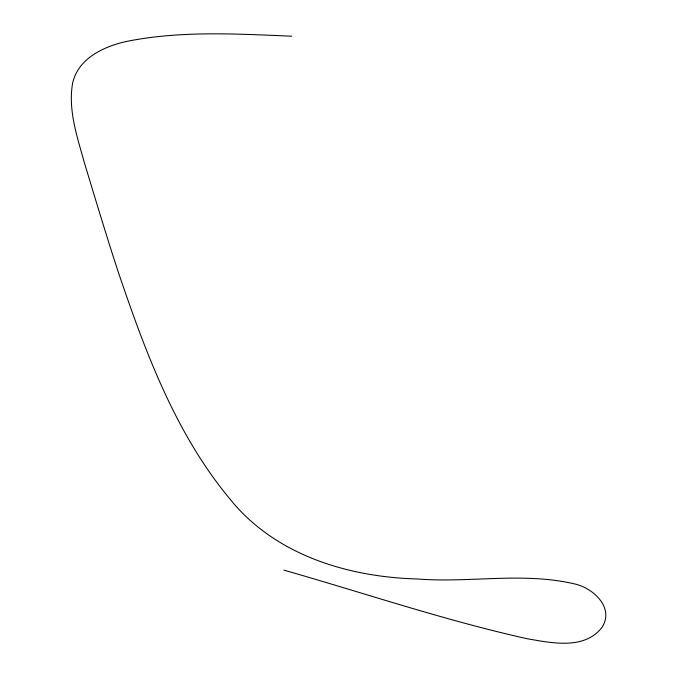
<?xml version="1.0" encoding="UTF-8"?>
<svg xmlns="http://www.w3.org/2000/svg" width="677" height="677" viewBox="0 0 677 677"><rect width="100%" height="100%" fill="white"/><g stroke="black" fill="none" stroke-linecap="round" stroke-linejoin="round"><path stroke-width="1.02" d="M291.728 36.194C236.612 33.926 180.615 30.482 126.167 41.517C103.471 46.603 77.762 58.594 72.532 83.643C68.047 110.207 77.119 136.458 84.083 161.761C95.322 198.776 106.382 235.85 118.458 272.603C145.682 352.768 175.91 434.634 231.009 500.303C276.004 555.326 348.367 577.041 417.142 578.97C469.263 583.142 522.526 571.853 573.91 583.777C592.561 587.416 614.995 607.658 601.929 627.435C584.403 650.157 551.501 642.93 527.248 638.749C444.941 620.428 364.937 593.272 283.925 570.127"/></g></svg>
